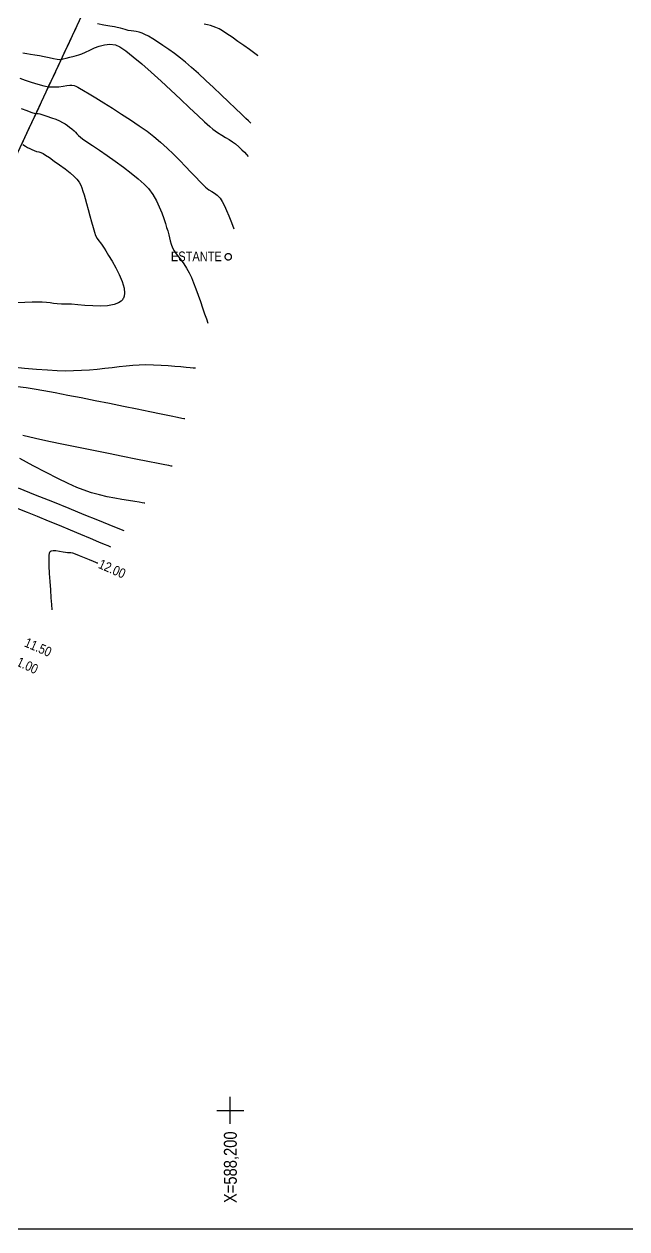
# Model space of a CAD drawing. Header units: metres. Extents: x 587880 to 588453, y 2097032 to 2097560.
# Drawn here: x 588167.9 to 588261.7, y 2097031.6 to 2097219 of the extents above; entities that cross this region are included whole.
import ezdxf

# ---------------------------------------------------------------- set-up
doc = ezdxf.new("R2010")
doc.units = ezdxf.units.M
doc.header["$LTSCALE"] = 5
doc.header["$MEASUREMENT"] = 0
doc.linetypes.add('DASHED2', pattern=[0.375, 0.25, -0.125])
for name, color, linetype in [('1', 7, 'Continuous'), ('CONT-MJR', 24, 'Continuous'), ('CONT-MNR', 44, 'Continuous'), ('COORDS', 7, 'Continuous'), ('ESTANTE', 7, 'Continuous'), ('POLIGONO DE ESCRITURAS', 7, 'DASHED2'), ('POLIGONO DE PROPIEDAD', 1, 'Continuous'), ('TEXTOS', 7, 'Continuous')]:
    doc.layers.add(name, color=color, linetype=linetype)
doc.styles.add('style1', font='ARIALN.TTF', dxfattribs={"height": 1.5})

# ---------------------------------------------------------------- blocks, each defined once
blk = doc.blocks.new('POLÍGONO ESCRITURA CUYUTLÁN')
blk.add_line((299.57, 295.06), (222.35, 0))

msp = doc.modelspace()

# ---------------------------------------------------------------- linework, layer by layer
at = {"layer": '1'}
msp.add_line((587880.49, 2097031.558), (588453.35, 2097031.558), dxfattribs=at)
at = {"layer": 'CONT-MJR', "elevation": 10, "flags": 128}
for points in [[(588203.209, 2097203.632), (588203.101, 2097203.731), (588202.86, 2097203.957), (588202.436, 2097204.357), (588201.769, 2097204.991), (588200.802, 2097205.915), (588199.72, 2097206.947), (588198.566, 2097208.045), (588197.376, 2097209.168), (588196.192, 2097210.276), (588195.051, 2097211.327), (588193.994, 2097212.28), (588193.059, 2097213.094), (588192.286, 2097213.727), (588191.351, 2097214.436), (588190.427, 2097215.103), (588189.537, 2097215.716), (588188.699, 2097216.266), (588187.937, 2097216.742), (588187.271, 2097217.134), (588186.722, 2097217.431), (588186.311, 2097217.624), (588185.816, 2097217.791), (588185.382, 2097217.882), (588184.979, 2097217.932), (588184.576, 2097217.977), (588184.142, 2097218.056), (588183.659, 2097218.179), (588183.287, 2097218.287), (588182.914, 2097218.394), (588182.431, 2097218.515), (588181.974, 2097218.602), (588181.242, 2097218.728), (588180.331, 2097218.879), (588179.334, 2097219.047)], [(588167.736, 2097214.576), (588168.329, 2097214.463), (588168.947, 2097214.364), (588169.603, 2097214.258), (588170.312, 2097214.127), (588171.07, 2097213.975), (588171.825, 2097213.825), (588172.519, 2097213.69), (588173.094, 2097213.58), (588173.492, 2097213.507), (588173.656, 2097213.482), (588173.752, 2097213.521), (588173.848, 2097213.569), (588174.027, 2097213.616), (588174.451, 2097213.723), (588175.042, 2097213.872), (588175.726, 2097214.047), (588176.427, 2097214.231), (588176.908, 2097214.407), (588177.482, 2097214.677), (588178.137, 2097214.998), (588178.859, 2097215.324), (588179.632, 2097215.612), (588180.444, 2097215.818), (588181.28, 2097215.897), (588182.126, 2097215.806), (588182.802, 2097215.503), (588183.751, 2097214.867), (588184.923, 2097213.957), (588186.263, 2097212.831), (588187.721, 2097211.549), (588189.244, 2097210.168), (588190.778, 2097208.747), (588192.273, 2097207.344), (588193.676, 2097206.019), (588194.934, 2097204.829), (588195.995, 2097203.833), (588196.807, 2097203.089), (588197.318, 2097202.657), (588198.026, 2097202.155), (588198.675, 2097201.741), (588199.272, 2097201.387), (588199.824, 2097201.062), (588200.341, 2097200.736), (588200.83, 2097200.378), (588201.361, 2097199.923), (588201.814, 2097199.487), (588202.199, 2097199.084), (588202.527, 2097198.729), (588202.81, 2097198.435)], [(588190.958, 2097150.229), (588190.812, 2097150.26), (588190.469, 2097150.332), (588189.835, 2097150.461), (588188.788, 2097150.671), (588187.193, 2097150.986), (588185.334, 2097151.352), (588183.268, 2097151.759), (588181.051, 2097152.2), (588178.739, 2097152.664), (588176.389, 2097153.142), (588174.058, 2097153.626), (588171.802, 2097154.106), (588169.678, 2097154.573), (588167.743, 2097155.018)]]:
    msp.add_lwpolyline(points, dxfattribs=at)
at = {"layer": 'CONT-MNR', "flags": 128}
for points, elevation in [([(588204.363, 2097214.083), (588204.258, 2097214.156), (588204.022, 2097214.322), (588203.613, 2097214.612), (588202.986, 2097215.061), (588202.112, 2097215.688), (588201.194, 2097216.342), (588200.294, 2097216.976), (588199.472, 2097217.54), (588198.787, 2097217.988), (588198.301, 2097218.269), (588197.776, 2097218.51), (588197.338, 2097218.673), (588196.926, 2097218.793), (588196.479, 2097218.905), (588195.937, 2097219.044)], 9.5), ([(588167.246, 2097210.611), (588168.077, 2097210.318), (588169.052, 2097209.992), (588170.067, 2097209.679), (588171.017, 2097209.428), (588171.8, 2097209.284), (588172.573, 2097209.246), (588173.32, 2097209.284), (588174.006, 2097209.365), (588174.598, 2097209.456), (588175.061, 2097209.524), (588175.361, 2097209.537), (588175.695, 2097209.474), (588175.955, 2097209.378), (588176.267, 2097209.228), (588176.55, 2097209.07), (588177.155, 2097208.717), (588178.028, 2097208.198), (588179.115, 2097207.541), (588180.359, 2097206.777), (588181.708, 2097205.933), (588183.107, 2097205.039), (588184.5, 2097204.125), (588185.833, 2097203.219), (588187.052, 2097202.35), (588188.102, 2097201.548), (588189.145, 2097200.673), (588190.18, 2097199.737), (588191.189, 2097198.772), (588192.156, 2097197.806), (588193.064, 2097196.869), (588193.896, 2097195.991), (588194.637, 2097195.202), (588195.268, 2097194.53), (588195.774, 2097194.007), (588196.138, 2097193.661), (588196.669, 2097193.257), (588197.132, 2097192.974), (588197.557, 2097192.722), (588197.975, 2097192.408), (588198.415, 2097191.941), (588198.752, 2097191.431), (588199.097, 2097190.765), (588199.44, 2097190.002), (588199.77, 2097189.202), (588200.078, 2097188.427), (588200.353, 2097187.737), (588200.584, 2097187.192)], 9.5), ([(588167.484, 2097205.89), (588168.336, 2097205.578), (588168.974, 2097205.346), (588169.277, 2097205.237), (588169.475, 2097205.168), (588169.636, 2097205.114), (588169.783, 2097205.084), (588169.951, 2097205.097), (588170.118, 2097205.108), (588170.351, 2097205.048), (588170.839, 2097204.905), (588171.487, 2097204.702), (588172.199, 2097204.463), (588172.88, 2097204.213), (588173.434, 2097203.976), (588173.927, 2097203.723), (588174.33, 2097203.488), (588174.68, 2097203.253), (588175.016, 2097203.002), (588175.374, 2097202.718), (588175.696, 2097202.439), (588175.934, 2097202.196), (588176.143, 2097201.964), (588176.377, 2097201.716), (588176.691, 2097201.425), (588177.033, 2097201.173), (588177.682, 2097200.73), (588178.576, 2097200.128), (588179.654, 2097199.398), (588180.857, 2097198.573), (588182.123, 2097197.686), (588183.392, 2097196.768), (588184.602, 2097195.851), (588185.693, 2097194.967), (588186.605, 2097194.149), (588187.276, 2097193.429), (588187.946, 2097192.497), (588188.506, 2097191.541), (588188.969, 2097190.587), (588189.348, 2097189.665), (588189.655, 2097188.802), (588189.903, 2097188.029), (588190.106, 2097187.372), (588190.276, 2097186.861), (588190.467, 2097186.252), (588190.577, 2097185.752), (588190.666, 2097185.29), (588190.796, 2097184.801), (588191.028, 2097184.215), (588191.282, 2097183.75), (588191.599, 2097183.285), (588191.966, 2097182.801), (588192.367, 2097182.28), (588192.787, 2097181.704), (588193.211, 2097181.057), (588193.623, 2097180.32), (588193.949, 2097179.624), (588194.295, 2097178.79), (588194.652, 2097177.858), (588195.011, 2097176.869), (588195.364, 2097175.863), (588195.702, 2097174.881), (588196.015, 2097173.964), (588196.296, 2097173.152), (588196.535, 2097172.486)], 9), ([(588167.709, 2097200.284), (588168.125, 2097200.042), (588168.482, 2097199.845), (588168.807, 2097199.677), (588169.129, 2097199.525), (588169.475, 2097199.371), (588169.874, 2097199.226), (588170.198, 2097199.141), (588170.516, 2097199.047), (588170.898, 2097198.874), (588171.26, 2097198.652), (588171.859, 2097198.253), (588172.618, 2097197.726), (588173.461, 2097197.121), (588174.311, 2097196.488), (588175.091, 2097195.876), (588175.725, 2097195.336), (588176.137, 2097194.916), (588176.496, 2097194.417), (588176.731, 2097193.977), (588176.9, 2097193.539), (588177.06, 2097193.047), (588177.267, 2097192.443), (588177.445, 2097191.887), (588177.661, 2097191.114), (588177.901, 2097190.201), (588178.155, 2097189.221), (588178.409, 2097188.25), (588178.653, 2097187.363), (588178.872, 2097186.635), (588179.057, 2097186.141), (588179.314, 2097185.665), (588179.568, 2097185.311), (588179.825, 2097184.999), (588180.089, 2097184.648), (588180.365, 2097184.178), (588180.63, 2097183.726), (588181.066, 2097183.028), (588181.607, 2097182.143), (588182.185, 2097181.131), (588182.734, 2097180.053), (588183.188, 2097178.967), (588183.479, 2097177.934), (588183.55, 2097177.186), (588183.486, 2097176.69), (588183.38, 2097176.399), (588183.306, 2097176.266), (588183.219, 2097176.142), (588183.007, 2097175.92), (588182.606, 2097175.649), (588181.936, 2097175.39), (588180.929, 2097175.207), (588179.794, 2097175.146), (588178.597, 2097175.173), (588177.403, 2097175.254), (588176.279, 2097175.352), (588175.289, 2097175.433), (588174.5, 2097175.463), (588173.724, 2097175.472), (588173.08, 2097175.512), (588172.513, 2097175.572), (588171.973, 2097175.639), (588171.406, 2097175.701), (588170.761, 2097175.746), (588169.985, 2097175.761), (588169.158, 2097175.745), (588168.066, 2097175.705), (588166.795, 2097175.644)], 8.5), ([(588194.612, 2097165.472), (588194.481, 2097165.482), (588194.208, 2097165.503), (588193.775, 2097165.542), (588193.151, 2097165.603), (588192.299, 2097165.689), (588191.365, 2097165.778), (588190.35, 2097165.861), (588189.254, 2097165.929), (588188.078, 2097165.974), (588186.821, 2097165.987), (588185.856, 2097165.96), (588184.851, 2097165.896), (588183.807, 2097165.801), (588182.726, 2097165.686), (588181.611, 2097165.559), (588180.464, 2097165.43), (588179.288, 2097165.306), (588178.084, 2097165.197), (588176.855, 2097165.112), (588175.603, 2097165.06), (588174.33, 2097165.05), (588173.09, 2097165.088), (588171.58, 2097165.176), (588169.862, 2097165.303), (588167.999, 2097165.463), (588166.053, 2097165.646)], 9), ([(588192.94, 2097157.584), (588192.792, 2097157.613), (588192.448, 2097157.682), (588191.821, 2097157.809), (588190.797, 2097158.017), (588189.255, 2097158.334), (588187.47, 2097158.7), (588185.498, 2097159.104), (588183.392, 2097159.534), (588181.207, 2097159.977), (588178.998, 2097160.421), (588176.818, 2097160.854), (588174.721, 2097161.264), (588172.762, 2097161.638), (588170.996, 2097161.964), (588169.476, 2097162.23), (588168.256, 2097162.423), (588166.878, 2097162.604)], 9.5), ([(588186.726, 2097144.463), (588186.587, 2097144.493), (588186.296, 2097144.55), (588185.824, 2097144.633), (588185.137, 2097144.743), (588184.189, 2097144.889), (588183.156, 2097145.053), (588182.048, 2097145.247), (588180.876, 2097145.482), (588179.653, 2097145.769), (588178.39, 2097146.119), (588177.098, 2097146.543), (588176.125, 2097146.94), (588174.806, 2097147.549), (588173.201, 2097148.336), (588171.367, 2097149.266), (588169.362, 2097150.304), (588167.245, 2097151.416)], 10.5), ([(588183.489, 2097140.176), (588183.345, 2097140.234), (588182.994, 2097140.376), (588182.32, 2097140.648), (588181.173, 2097141.113), (588179.388, 2097141.837), (588177.28, 2097142.692), (588174.919, 2097143.649), (588172.377, 2097144.68), (588169.725, 2097145.754), (588167.034, 2097146.844)], 11), ([(588181.439, 2097137.651), (588181.308, 2097137.704), (588181.007, 2097137.827), (588180.462, 2097138.052), (588179.58, 2097138.42), (588178.264, 2097138.97), (588176.766, 2097139.598), (588175.138, 2097140.279), (588173.436, 2097140.988), (588171.715, 2097141.699), (588170.03, 2097142.389), (588168.436, 2097143.032), (588166.988, 2097143.603)], 11.5), ([(588179.388, 2097135.127), (588179.297, 2097135.164), (588179.085, 2097135.251), (588178.704, 2097135.409), (588178.114, 2097135.656), (588177.319, 2097135.988), (588176.554, 2097136.301), (588175.921, 2097136.548), (588175.525, 2097136.681), (588175.211, 2097136.745), (588174.96, 2097136.772), (588174.706, 2097136.782), (588174.382, 2097136.797), (588173.983, 2097136.868), (588173.453, 2097136.988), (588172.879, 2097137.081), (588172.444, 2097137.082), (588172.162, 2097137.014), (588172.006, 2097136.927), (588171.938, 2097136.869), (588171.905, 2097136.826), (588171.85, 2097136.688), (588171.792, 2097136.367), (588171.757, 2097135.754), (588171.768, 2097134.751), (588171.826, 2097133.565), (588171.913, 2097132.282), (588172.015, 2097130.987), (588172.113, 2097129.767), (588172.194, 2097128.706), (588172.239, 2097127.891)], 12)]:
    msp.add_lwpolyline(points, dxfattribs=dict(at, elevation=elevation))
at = {"layer": 'COORDS', "linetype": 'Continuous'}
for p, q in [((588200, 2097047.9), (588200, 2097052.1)), ((588197.9, 2097050), (588202.1, 2097050))]:
    msp.add_line(p, q, dxfattribs=at)
at = {"layer": 'ESTANTE', "const_width": 0.2}
msp.add_lwpolyline([(588199.195, 2097182.82, 1), (588200.195, 2097182.82, 1)], format="xyb", close=True, dxfattribs=at)
at = {"layer": 'POLIGONO DE PROPIEDAD', "linetype": 'Continuous', "flags": 128}
msp.add_lwpolyline([(588132.581, 2097125.566), (588230.459, 2097334.983), (588085.421, 2097409.317), (588022.918, 2097438.392), (587925.28, 2097227.892)], close=True, dxfattribs=at)

# ---------------------------------------------------------------- block references
at = {"layer": 'POLIGONO DE ESCRITURAS', "rotation": 349.6161373277561}
msp.add_blockref('POLÍGONO ESCRITURA CUYUTLÁN', (587913.873, 2097165.642), dxfattribs=at)

# ---------------------------------------------------------------- texts
at = {"layer": 'CONT-MNR', "char_height": 1.5, "attachment_point": 5, "style": 'style1'}
for s, insert, rotation in [('{12.00}', (588181.623, 2097134.263), 336.33192), ('{11.50}', (588170.107, 2097122.061), 336.60179), ('{11.00}', (588168.018, 2097119.422), 335.31206)]:
    msp.add_mtext(s, dxfattribs=dict(at, insert=insert, rotation=rotation))
at = {"layer": 'COORDS', "linetype": 'Continuous', "style": 'style1'}
msp.add_text('X=588,200', height=2, rotation=90, dxfattribs=at).set_placement((588201.014, 2097035.578))
at = {"layer": 'TEXTOS', "style": 'style1'}
msp.add_text('ESTANTE', height=1.5, dxfattribs=at).set_placement((588190.771, 2097182.139))

doc.saveas('drawing.dxf')
